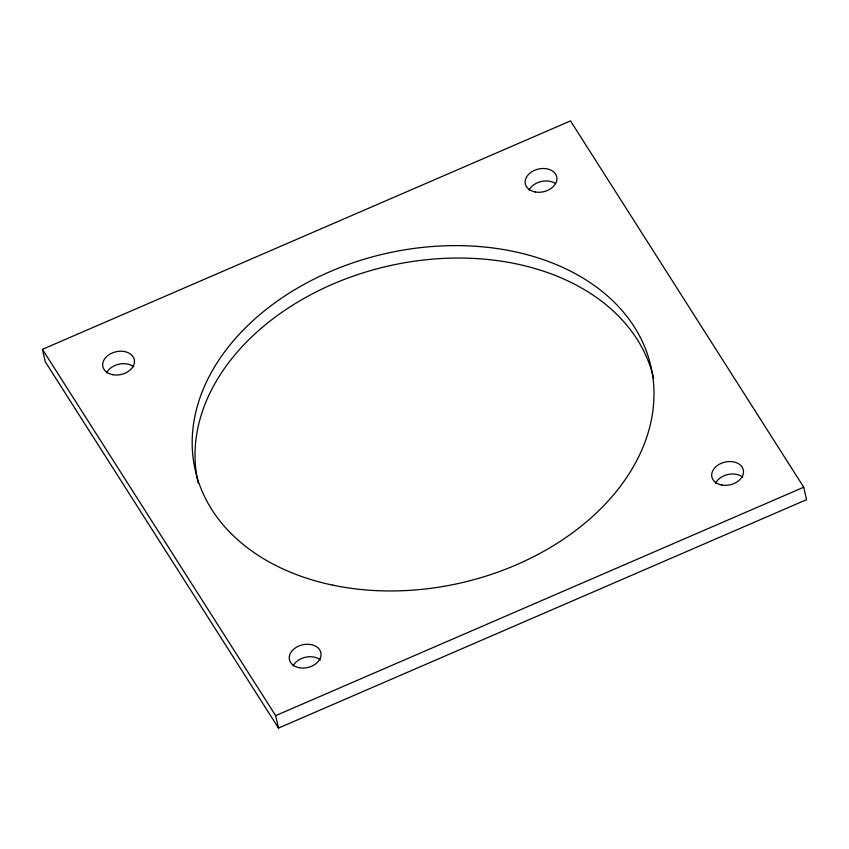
<?xml version="1.0" encoding="UTF-8"?>
<svg xmlns="http://www.w3.org/2000/svg" width="849" height="849" viewBox="0 0 849 849"><rect width="100%" height="100%" fill="white"/><g stroke="black" fill="none" stroke-linecap="round" stroke-linejoin="round"><path stroke-width="1.27" d="M42.45 349.332L570.517 120.919L803.727 487.23L806.55 499.668L278.483 728.081L45.273 361.77L42.45 349.332L275.66 715.643L278.483 728.081M275.66 715.643L803.727 487.23M198.21 483.123A233.666 168.93 -12.8 0 1 387.611 266.183A233.666 168.93 -12.8 0 1 653.624 378.314M293.138 665.913A16.099 11.642 -12.8 0 1 320.36 659.906M715.59 483.187A16.099 11.642 -12.8 0 1 742.811 477.18M529.023 190.144A16.099 11.642 -12.8 0 1 555.331 183.469M106.571 372.87A16.099 11.642 -12.8 0 1 133.792 366.864M332.691 585.131A233.666 168.93 -12.8 0 0 652.297 373.39A233.666 168.93 -12.8 0 0 284.277 296.333A233.666 168.93 -12.8 0 0 332.691 585.131M299.4 667.76A16.099 11.642 -12.8 0 0 320.869 652.701A16.099 11.642 -12.8 0 0 295.176 648.042A16.099 11.642 -12.8 0 0 299.4 667.76M721.852 485.034A16.099 11.642 -12.8 0 0 743.321 469.975A16.099 11.642 -12.8 0 0 717.617 465.316A16.099 11.642 -12.8 0 0 721.852 485.034M535.284 191.98A16.099 11.642 -12.8 0 0 556.753 176.932A16.099 11.642 -12.8 0 0 531.049 172.273A16.099 11.642 -12.8 0 0 535.284 191.98M112.832 374.717A16.099 11.642 -12.8 0 0 134.301 359.658A16.099 11.642 -12.8 0 0 108.598 354.999A16.099 11.642 -12.8 0 0 112.832 374.717"/></g></svg>
